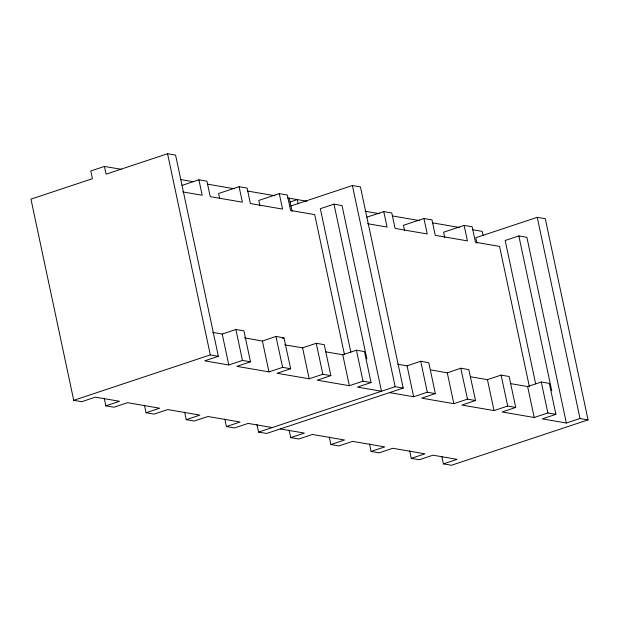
<?xml version="1.0" encoding="UTF-8"?>
<svg xmlns="http://www.w3.org/2000/svg" width="619" height="619" viewBox="0 0 619 619"><rect width="100%" height="100%" fill="white"/><g stroke="black" fill="none" stroke-linecap="round" stroke-linejoin="round"><path stroke-width="0.93" d="M244.435 337.85L262.433 341.077L275.942 336.434L283.974 337.819L290.675 368.731L277.018 373.272L309.167 378.797L322.824 374.255L330.863 375.64L324.286 344.69L316.247 343.305L302.59 347.847L284.639 344.837M282.179 338.438L283.974 337.819M431.18 369.961L447.289 372.862L460.791 368.228L468.831 369.613L475.531 400.516L461.875 405.058L494.016 410.59L507.681 406.049L515.72 407.434L509.135 376.484L501.104 375.099L487.439 379.64L470.44 376.785M121.587 169.374L104.433 166.426L90.776 170.96L92.417 178.698L30.95 199.132L73.715 400.307L81.747 401.685L95.411 397.15L119.521 401.29L105.857 405.832L104.263 398.334M212.758 332.403L222.213 334.028L235.878 329.486L243.917 330.871L250.494 361.821L242.455 360.436L228.798 364.978L204.68 360.831L218.345 356.289L175.579 155.114L167.548 153.729L106.081 174.163L104.433 166.426M181.978 185.414L198.9 179.789L206.939 181.174L210.228 196.649L242.377 202.173L239.089 186.698L218.6 193.507L219.567 198.065M344.458 354.579L314.707 214.615L290.597 210.468L287.309 194.993L279.27 193.615L258.781 200.424L259.941 205.887M290.04 202.018L297.321 199.597L298.234 203.891M290.93 205.949L352.397 185.522L360.436 186.907L403.193 388.082L266.603 433.478L258.564 432.093L256.955 424.541M325.756 351.832L342.771 354.757L356.436 350.215L364.467 351.6L371.052 382.55L357.387 387.092L381.497 391.239L342.028 205.539L333.989 204.154L320.333 208.696L350.818 352.118M366.827 217.207L383.757 211.582L391.788 212.959L395.077 228.434L427.226 233.967L423.938 218.492L403.449 225.301L404.609 230.763M529.315 386.372L499.564 246.408L475.454 242.261L472.165 226.786L464.126 225.401L443.637 232.21L444.798 237.673M441.811 456.327L443.421 463.886L451.452 465.271L588.05 419.868L545.285 218.693L537.253 217.315L475.787 237.742L476.947 243.205M588.05 419.868L580.011 418.49L566.354 423.025L526.885 237.325L518.846 235.947L505.181 240.482L535.675 383.912M73.715 400.307L210.305 354.911L218.345 356.289M250.494 361.821L236.829 366.355L268.979 371.887L282.643 367.346L290.675 368.731M144.451 405.244L146.045 412.741L159.702 408.207L127.553 402.675L113.896 407.217L105.857 405.832M184.632 412.153L186.234 419.659L199.891 415.117L167.741 409.585L154.085 414.126L146.045 412.741M330.863 375.64L317.207 380.182L349.348 385.707L363.013 381.172L371.052 382.55M397.615 364.189L407.07 365.814L420.727 361.279L428.766 362.657L435.343 393.607L421.686 398.149L453.835 403.681L467.492 399.139L475.531 400.516M224.821 419.063L226.422 426.568L240.071 422.026L207.922 416.502L194.265 421.036L186.234 419.659M258.564 432.093L395.154 386.697L403.193 388.082M289.119 430.12L290.713 437.625L304.37 433.083L280.26 428.936M389.537 392.616L413.647 396.764L427.311 392.229L435.343 393.607M329.3 437.029L330.902 444.535L344.559 439.993L312.409 434.468L298.753 439.003L290.713 437.625M510.605 383.625L527.628 386.55L541.285 382.008L549.324 383.393L555.901 414.343L542.244 418.877L566.354 423.025M369.489 443.939L371.083 451.444L384.739 446.903L352.598 441.378L338.933 445.92L330.902 444.535M515.72 407.434L502.055 411.968L534.205 417.5L547.861 412.958L555.901 414.343M409.677 450.856L411.271 458.354L424.928 453.82L392.779 448.288L379.122 452.829L371.083 451.444M443.421 463.886L457.077 459.344L432.967 455.197L419.311 459.739L411.271 458.354M239.089 186.698L247.12 188.083L250.416 203.558L282.558 209.09L279.27 193.615M423.938 218.492L431.977 219.877L435.265 235.352L467.415 240.876L464.126 225.401M180.663 179.533L193.051 181.661M207.342 184.122L234.021 188.71M247.36 191L274.991 195.759M287.378 197.887L306.854 201.237M364.978 211.226L379.269 213.687M392.608 215.985L419.287 220.573M432.627 222.863L459.306 227.452M472.645 229.75L482.178 231.382L483.091 235.684M182.713 191.913L202.189 195.264L198.9 179.789M367.57 223.707L387.045 227.057L383.757 211.582M272.221 427.559L248.111 423.411L234.454 427.946L226.422 426.568M460.791 368.228L467.492 399.139M275.942 336.434L282.643 367.346M537.253 217.315L580.011 418.49M518.846 235.947L551.738 390.697M541.285 382.008L547.861 412.958M527.628 386.55L534.205 417.5M501.104 375.099L507.681 406.049M487.439 379.64L494.016 410.59M447.289 372.862L453.835 403.681M420.727 361.279L427.311 392.229M407.07 365.814L413.647 396.764M352.397 185.522L395.154 386.697M333.989 204.154L366.881 358.904M356.436 350.215L363.013 381.172M342.771 354.757L349.348 385.707M289.29 198.212L292.091 211.412M316.247 343.305L322.824 374.255M302.59 347.847L309.167 378.797M262.433 341.077L268.979 371.887M235.878 329.486L242.455 360.436M222.213 334.028L228.798 364.978M167.548 153.729L210.305 354.911"/></g></svg>
